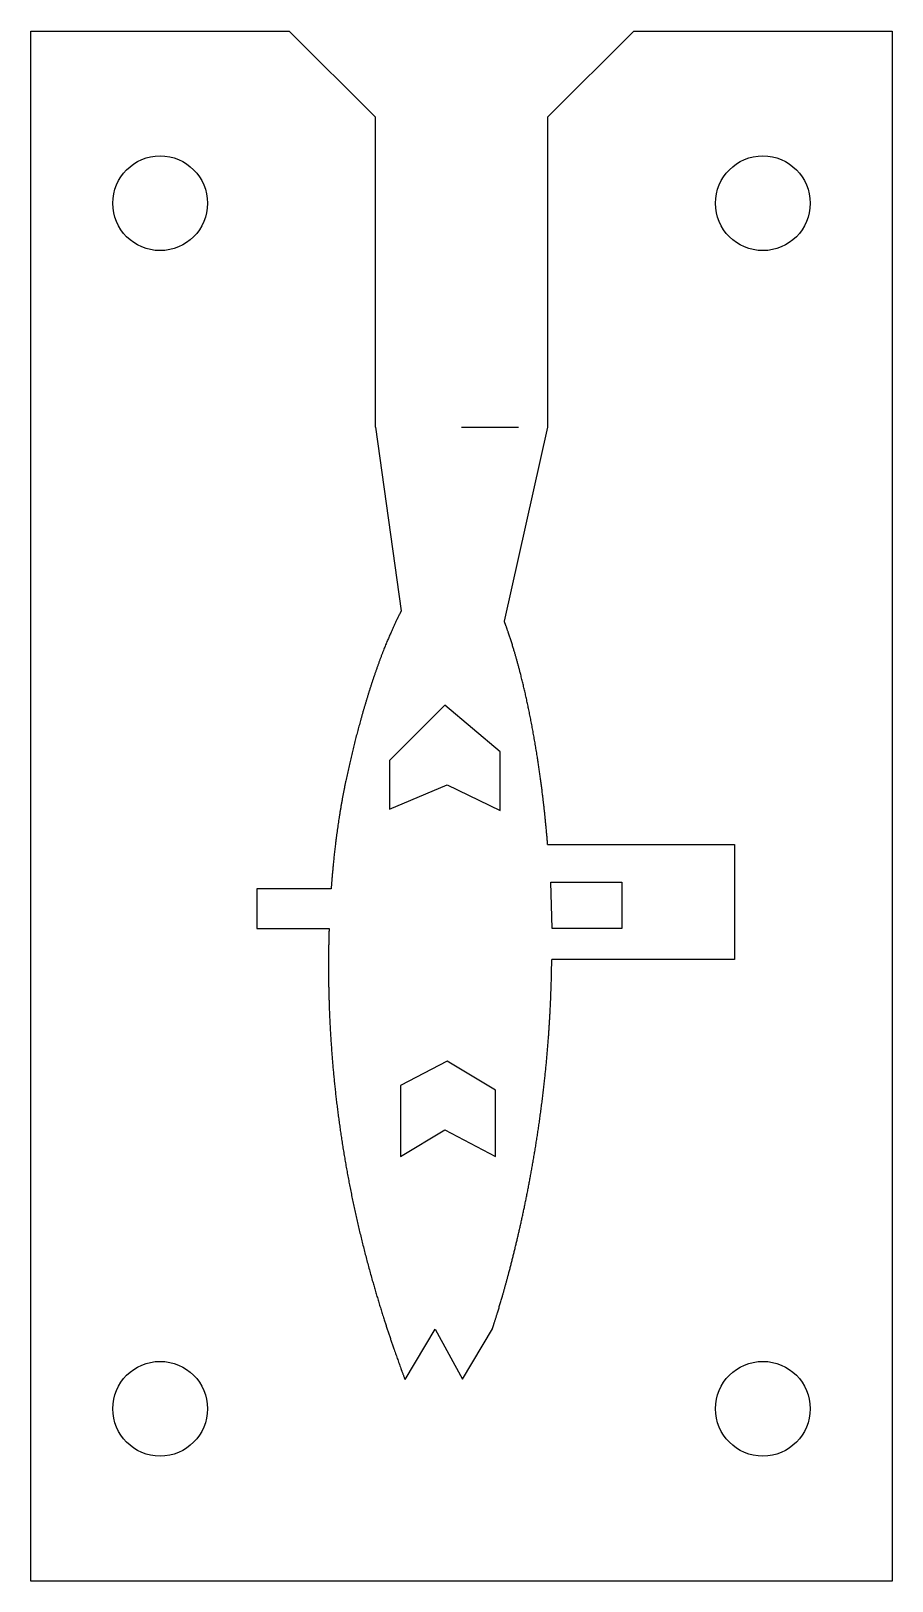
# Model space of a CAD drawing. Header units: millimetres. Extents: x -81 to 30, y 25 to 115.
# Drawn here: x -20.1 to 29.9, y 24.8 to 114.8 of the extents above; entities outside this region: 1.
import ezdxf

# ---------------------------------------------------------------- set-up
doc = ezdxf.new("R2010")
doc.units = ezdxf.units.MM
doc.layers.get('0').update_dxf_attribs({"linetype": 'CONTINUOUS'})

msp = doc.modelspace()

# ---------------------------------------------------------------- linework, layer by layer
for p, q in [((-20.071, 24.842), (-20.071, 114.842)), ((-20.071, 114.842), (-5.071, 114.842)), ((-5.071, 114.842), (-0.071, 109.842)), ((9.929, 109.842), (14.929, 114.842)), ((14.929, 114.842), (29.929, 114.842)), ((29.929, 114.842), (29.929, 24.842)), ((-0.071, 91.842), (-0.071, 109.842)), ((9.929, 109.842), (9.929, 91.842)), ((-0.071, 91.842), (1.434, 81.181)), ((4.929, 91.842), (4.928, 91.842)), ((4.929, 91.842), (7.59, 91.842)), ((6.26, 91.842), (6.259, 91.842)), ((6.26, 91.842), (8.246, 91.842)), ((9.929, 91.842), (7.41, 80.583)), ((9.932, 67.603), (20.778, 67.603)), ((20.778, 67.603), (20.778, 60.925)), ((-2.641, 65.033), (-6.952, 65.033)), ((-6.952, 65.033), (-6.952, 62.722)), ((-6.952, 62.722), (-2.761, 62.722)), ((20.778, 60.925), (10.17, 60.925)), ((1.649, 36.533), (3.409, 39.466)), ((3.409, 39.466), (4.978, 36.571)), ((4.978, 36.571), (6.726, 39.485)), ((29.929, 24.842), (-20.071, 24.842))]:
    msp.add_line(p, q)
for points in [[(3.96, 75.689), (0.751, 72.479), (0.751, 69.655), (4.089, 71.067), (7.17, 69.588), (7.17, 72.993)], [(0.751, 69.655), (4.089, 71.067), (7.17, 69.588), (7.17, 72.993), (3.96, 75.689), (0.751, 72.479)], [(10.11, 65.419), (14.231, 65.419), (14.231, 62.722), (10.195, 62.722)], [(4.089, 55.02), (1.393, 53.607), (1.393, 49.499), (3.96, 51.04), (6.913, 49.493), (6.913, 53.351)]]:
    msp.add_lwpolyline(points, close=True)
for centre, radius in [((-12.571, 104.842), 2.75), ((22.429, 104.842), 2.75), ((-80.901, 75.533), 0), ((-12.571, 34.842), 2.75), ((22.429, 34.842), 2.75)]:
    msp.add_circle(centre, radius)
for points, knots in [([(1.434, 81.181), (1.347, 81.014), (1.124, 80.571), (0.782, 79.84), (0.348, 78.802), (-0.14, 77.452), (-0.605, 75.988), (-1.018, 74.545), (-1.388, 73.123), (-1.722, 71.689), (-2.022, 70.19), (-2.277, 68.614), (-2.449, 67.235), (-2.556, 66.135), (-2.615, 65.387), (-2.641, 65.033)], [0.1353441, 0.1353441, 0.1353441, 0.1353441, 0.1353441, 0.1353441, 0.16, 0.2, 0.24, 0.28, 0.32, 0.36, 0.4, 0.44, 0.48, 0.52, 0.5545669, 0.5545669, 0.5545669, 0.5545669, 0.5545669, 0.5545669]), ([(9.932, 67.603), (9.909, 67.89), (9.833, 68.766), (9.685, 70.225), (9.427, 72.246), (9.009, 74.749), (8.5, 77.072), (8.048, 78.713), (7.7, 79.785), (7.482, 80.389), (7.41, 80.583)], [0.5756322, 0.5756322, 0.5756322, 0.5756322, 0.5756322, 0.5756322, 0.6, 0.65, 0.7, 0.75, 0.8, 0.8244687, 0.8244687, 0.8244687, 0.8244687, 0.8244687, 0.8244687]), ([(-2.761, 62.722), (-2.761, 62.697), (-2.777, 62.223), (-2.799, 61.284), (-2.807, 59.84), (-2.764, 57.842), (-2.613, 55.282), (-2.355, 52.659), (-1.984, 49.996), (-1.497, 47.312), (-0.892, 44.618), (-0.171, 41.922), (0.5, 39.765), (1.054, 38.149), (1.447, 37.071), (1.649, 36.533)], [0.5976957, 0.5976957, 0.5976957, 0.5976957, 0.5976957, 0.5976957, 0.6, 0.64, 0.68, 0.72, 0.76, 0.8, 0.84, 0.88, 0.92, 0.96, 1, 1, 1, 1, 1, 1]), ([(6.726, 39.485), (6.845, 39.854), (7.08, 40.602), (7.42, 41.753), (7.853, 43.345), (8.355, 45.434), (8.815, 47.626), (9.229, 49.924), (9.586, 52.335), (9.875, 54.864), (10.048, 57.1), (10.13, 58.867), (10.16, 60.111), (10.169, 60.801), (10.17, 60.925)], [0, 0, 0, 0, 0, 0, 0.05, 0.1, 0.15, 0.2, 0.25, 0.3, 0.35, 0.4, 0.45, 0.4609506, 0.4609506, 0.4609506, 0.4609506, 0.4609506, 0.4609506])]:
    msp.add_open_spline(points, degree=5, knots=knots)

doc.saveas('drawing.dxf')
